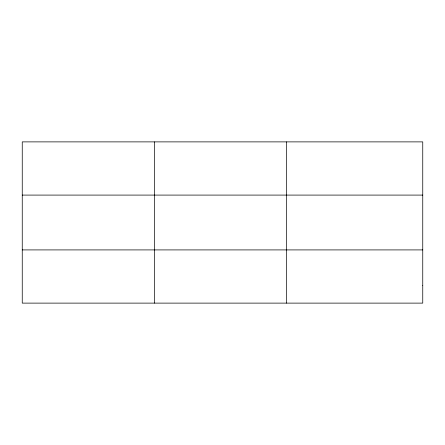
<?xml version="1.0" encoding="UTF-8"?>
<svg xmlns="http://www.w3.org/2000/svg" width="445" height="445" viewBox="0 0 445 445"><rect width="100%" height="100%" fill="white"/><g stroke="black" fill="none" stroke-linecap="round" stroke-linejoin="round"><path stroke-width="0.67" d="M154.415 141.883L154.415 303.117M286.58 141.883L286.58 303.117M22.25 195.088L422.75 195.088M22.25 249.912L422.75 249.912M422.75 285.384L422.75 303.117L22.25 303.117L22.25 141.883L422.75 141.883L422.75 285.384"/></g></svg>
